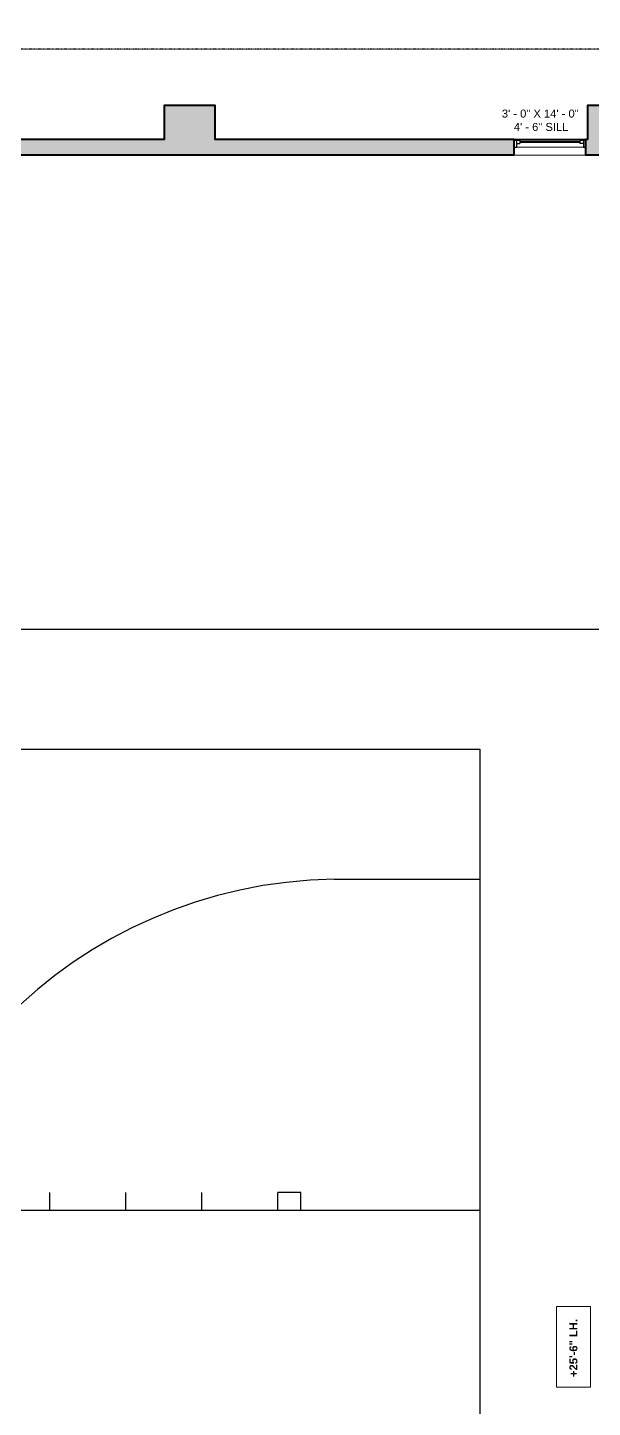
# Model space of a CAD drawing. Header units: inches. Extents: x -2078 to 106214, y -964 to 6385.
# Drawn here: x 48398 to 48680, y 4160 to 4850 of the extents above; entities that cross this region are included whole.
import ezdxf

# ---------------------------------------------------------------- set-up
doc = ezdxf.new("R2010")
doc.units = ezdxf.units.IN
doc.header["$MEASUREMENT"] = 0
doc.linetypes.add('HIDDEN2', pattern=[0.1875, 0.125, -0.0625])
for name, color, linetype, lineweight in [('A-ANNO', 2, 'Continuous', 5), ('A-ANNO-DIMS', 1, 'Continuous', 9), ('A-GLAZ', 2, 'Continuous', 30), ('A-HIDDEN', 2, 'HIDDEN2', 18), ('A-WALL', 3, 'Continuous', 40), ('A-WINDOWS', 2, 'Continuous', 18)]:
    doc.layers.add(name, color=color, linetype=linetype, lineweight=lineweight)
doc.layers.add('A-HATCH', color=9, linetype='Continuous')
doc.styles.add('Arial_2', font='arial.ttf', dxfattribs={"height": 3})
doc.styles.add('Arial_B_1', font='arialbd.ttf', dxfattribs={"height": 3})
doc.styles.add('JC', font='arial.ttf', dxfattribs={"height": 0.125})
doc.dimstyles.new('JC-DIMS', dxfattribs={"dimtxt": 0.125, "dimasz": 0.09375, "dimexe": 0.09375, "dimexo": 0.09375, "dimgap": 0.046875, "dimtad": 1, "dimdec": 1, "dimzin": 0, "dimdsep": 46, "dimlunit": 4, "dimtxsty": 'JC', "dimblk": 'ARCHTICK', "dimcen": 0.09, "dimclrd": 1, "dimclre": 1, "dimclrt": 256, "dimadec": 0, "dimazin": 0, "dimtfac": 1, "dimtdec": 1, "dimtofl": 0, "dimtmove": 1, "dimatfit": 3, "dimfxl": 1, "dimtolj": 1, "dimtzin": 0, "dimarcsym": 0})

# ---------------------------------------------------------------- blocks, each defined once
blk = doc.blocks.new('JC_WINDOW HUNG - HUNG WINDOW-1510499-2-2nd Floor - Athletic Pavilion')
at = {"layer": 'A-GLAZ'}
for p, q in [((-18, 4), (-18, -4)), ((-18, 3.5), (-15, 3.5)), ((-18, 0), (-16.75, 0)), ((-16.75, 3.5), (-16.75, 0)), ((-16.75, 1.75), (-15, 1.75)), ((-15, 3.5), (-15, 1.75)), ((15, 3.5), (18, 3.5)), ((15, 3.5), (15, 1.75)), ((16.75, 1.75), (15, 1.75)), ((16.75, 3.5), (16.75, 0)), ((16.75, 0), (18, 0)), ((18, -4), (18, 4))]:
    blk.add_line(p, q, dxfattribs=at)
at = {"layer": 'A-GLAZ', "lineweight": 9}
for p, q in [((-16.75, 0), (16.75, 0)), ((-15, 3.5), (15, 3.5))]:
    blk.add_line(p, q, dxfattribs=at)
at = {"layer": 'A-GLAZ', "lineweight": 40}
blk.add_line((-15, 2.625), (15, 2.625), dxfattribs=at)
at = {"layer": 'A-WINDOWS'}
for p, q in [((18, 4), (-18, 4)), ((-18, -4), (18, -4))]:
    blk.add_line(p, q, dxfattribs=at)
blk = doc.blocks.new('_ArchTick')
at = {"color": 0, "linetype": 'ByBlock', "const_width": 0.15}
blk.add_lwpolyline([(-0.5, -0.5), (0.5, 0.5)], dxfattribs=at)
blk = doc.blocks.new('*D1958')
at = {"layer": 'A-ANNO-DIMS', "color": 1, "lineweight": -2, "transparency": 16777216}
for p, q in [((47426.92, 4790.56), (47426.92, 4899.12)), ((48684.92, 4790.56), (48684.92, 4899.12)), ((47426.92, 4894.62), (48684.92, 4894.62))]:
    blk.add_line(p, q, dxfattribs=at)
at = {"layer": 'Defpoints', "color": 0, "transparency": 16777216}
for p in [(48684.92, 4894.62), (47426.92, 4786.06), (48684.92, 4786.06)]:
    blk.add_point(p, dxfattribs=at)
at = {"layer": 'A-ANNO-DIMS', "color": 1, "lineweight": -2, "transparency": 16777216, "xscale": 4.5, "yscale": 4.5, "zscale": 4.5, "rotation": 180}
blk.add_blockref('_ArchTick', (47426.92, 4894.62), dxfattribs=at)
at = {"layer": 'A-ANNO-DIMS', "color": 1, "lineweight": -2, "transparency": 16777216, "xscale": 4.5, "yscale": 4.5, "zscale": 4.5}
blk.add_blockref('_ArchTick', (48684.92, 4894.62), dxfattribs=at)
at = {"layer": 'A-ANNO-DIMS', "color": 2, "transparency": 16777216, "insert": (48055.92, 4899.93), "char_height": 6, "width": 0.6604, "attachment_point": 5, "style": 'JC'}
blk.add_mtext('\\A1;104\'-10"', dxfattribs=at)
blk = doc.blocks.new('*D1962')
at = {"layer": 'A-ANNO-DIMS', "color": 1, "lineweight": -2, "transparency": 16777216}
for p, q in [((47274.92, 4834.56), (47274.92, 4915.12)), ((48857.92, 4834.56), (48857.92, 4915.12)), ((47274.92, 4910.62), (48857.92, 4910.62))]:
    blk.add_line(p, q, dxfattribs=at)
at = {"layer": 'Defpoints', "color": 0, "transparency": 16777216}
for p in [(48857.92, 4910.62), (47274.92, 4830.06), (48857.92, 4830.06)]:
    blk.add_point(p, dxfattribs=at)
at = {"layer": 'A-ANNO-DIMS', "color": 1, "lineweight": -2, "transparency": 16777216, "xscale": 4.5, "yscale": 4.5, "zscale": 4.5, "rotation": 180}
blk.add_blockref('_ArchTick', (47274.92, 4910.62), dxfattribs=at)
at = {"layer": 'A-ANNO-DIMS', "color": 1, "lineweight": -2, "transparency": 16777216, "xscale": 4.5, "yscale": 4.5, "zscale": 4.5}
blk.add_blockref('_ArchTick', (48857.92, 4910.62), dxfattribs=at)
at = {"layer": 'A-ANNO-DIMS', "color": 2, "transparency": 16777216, "insert": (48066.42, 4915.94), "char_height": 6, "width": 0.6604, "attachment_point": 5, "style": 'JC'}
blk.add_mtext('\\A1;131\'-11"', dxfattribs=at)
blk = doc.blocks.new('6va8dsad65')
at = {"layer": 'A-HATCH', "color": 254}
for p, q in [((4397.94, 4473.14), (5657.94, 4473.14)), ((4457.94, 4413.14), (5597.94, 4413.14)), ((5597.94, 4413.14), (5597.94, 3807.14)), ((5525.09, 4348.14), (5597.94, 4348.14)), ((5382.94, 4182.64), (5382.94, 4191.64)), ((5420.94, 4182.64), (5420.94, 4191.64)), ((5458.94, 4182.64), (5458.94, 4191.64)), ((5496.94, 4182.64), (5496.94, 4191.64)), ((5508.44, 4191.64), (5496.94, 4191.64)), ((5508.44, 4182.64), (5508.44, 4191.64)), ((5597.94, 4182.64), (5364.94, 4182.64))]:
    blk.add_line(p, q, dxfattribs=at)
blk.add_arc((5528.51, 4111.92), 236.24, 90.83008, 269.16992, dxfattribs=at)

msp = doc.modelspace()

# ---------------------------------------------------------------- hatches: boundary and pattern name
at = {"layer": 'A-HATCH'}
h = msp.add_hatch(color=256, dxfattribs=at)
h.dxf.hatch_style = 1
h.paths.add_polyline_path([(48067.385, 4794.059), (48253.885, 4794.059), (48253.885, 4811.059), (48278.885, 4811.059), (48278.885, 4794.059), (48466.385, 4794.059), (48466.385, 4811.059), (48491.385, 4811.059), (48491.385, 4794.059), (48640.923, 4794.059), (48640.923, 4786.059), (47466.923, 4786.059), (47466.923, 4794.059), (47618.385, 4794.059), (47618.385, 4811.059), (47643.385, 4811.059), (47643.385, 4794.059), (47829.885, 4794.059), (47829.885, 4811.059), (47854.885, 4811.059), (47854.885, 4794.059), (48042.385, 4794.059), (48042.385, 4811.059), (48067.385, 4811.059)])
h = msp.add_hatch(color=256, dxfattribs=at)
h.dxf.hatch_style = 1
h.paths.add_polyline_path([(48684.923, 4614.224), (48684.923, 4786.059), (48676.923, 4786.059), (48676.923, 4794.059), (48677.885, 4794.059), (48677.885, 4811.059), (48701.923, 4811.059), (48701.923, 4794.059), (48703.923, 4794.059), (48703.923, 4786.059), (48701.923, 4786.059), (48701.923, 4768.059), (48692.923, 4768.059), (48692.923, 4614.224)])

# ---------------------------------------------------------------- linework, layer by layer
at = {"layer": 'A-ANNO', "flags": 128}
msp.add_lwpolyline([(48662.23, 4170.136), (48662.23, 4210.536), (48679.299, 4210.536), (48679.299, 4170.136)], close=True, dxfattribs=at)
at = {"layer": 'A-HIDDEN', "lineweight": 30}
msp.add_lwpolyline([(47224.948, 3531.059), (49119.923, 3531.059), (49119.923, 4839.059), (47224.948, 4839.059)], close=True, dxfattribs=at)
at = {"layer": 'A-WALL'}
for points in [[(48067.385, 4794.059), (48253.885, 4794.059), (48253.885, 4811.059), (48278.885, 4811.059), (48278.885, 4794.059), (48466.385, 4794.059), (48466.385, 4811.059), (48491.385, 4811.059), (48491.385, 4794.059), (48640.923, 4794.059), (48640.923, 4786.059), (47466.923, 4786.059), (47466.923, 4794.059), (47618.385, 4794.059), (47618.385, 4811.059), (47643.385, 4811.059), (47643.385, 4794.059), (47829.885, 4794.059), (47829.885, 4811.059), (47854.885, 4811.059), (47854.885, 4794.059), (48042.385, 4794.059), (48042.385, 4811.059), (48067.385, 4811.059)], [(48684.923, 4614.224), (48684.923, 4786.059), (48676.923, 4786.059), (48676.923, 4794.059), (48677.885, 4794.059), (48677.885, 4811.059), (48701.923, 4811.059), (48701.923, 4794.059), (48703.923, 4794.059), (48703.923, 4786.059), (48701.923, 4786.059), (48701.923, 4768.059), (48692.923, 4768.059), (48692.923, 4614.224)]]:
    msp.add_lwpolyline(points, close=True, dxfattribs=at)

# ---------------------------------------------------------------- block references
msp.add_blockref('6va8dsad65', (43025.987, 75.923))
at = {"layer": 'A-WINDOWS'}
msp.add_blockref('JC_WINDOW HUNG - HUNG WINDOW-1510499-2-2nd Floor - Athletic Pavilion', (48658.923, 4790.059), dxfattribs=at)

# ---------------------------------------------------------------- texts
at = {"layer": 'A-ANNO', "char_height": 4, "attachment_point": 1, "style": 'Arial_2'}
for s, insert, width in [('3\' - 0" X 14\' - 0"', (48634.904, 4808.802), 48.48), ('4\' - 6" SILL', (48640.904, 4802.135), 34.138)]:
    msp.add_mtext(s, dxfattribs=dict(at, insert=insert, width=width))
at = {"layer": 'A-ANNO', "insert": (48668.684, 4175.256), "char_height": 4, "width": 36.36, "attachment_point": 1, "rotation": 90, "style": 'Arial_B_1'}
msp.add_mtext('+25\'-6" LH.', dxfattribs=at)

# ---------------------------------------------------------------- dimensions: what is measured, and where the dimension line sits
at = {"layer": 'A-ANNO-DIMS'}
for base, p1, p2, picture, middle in [((48857.923, 4910.62), (47274.923, 4830.059), (48857.923, 4830.059), '*D1962', (48066.423, 4915.935)), ((48684.923, 4894.62), (47426.923, 4786.059), (48684.923, 4786.059), '*D1958', (48055.923, 4899.933))]:
    dim = msp.add_linear_dim(base=base, p1=p1, p2=p2, dimstyle='JC-DIMS', override={"dimclrt": 2}, dxfattribs=at)
    dim.commit()
    dim.dimension.update_dxf_attribs({"geometry": picture, "text_midpoint": middle})

doc.saveas('drawing.dxf')
